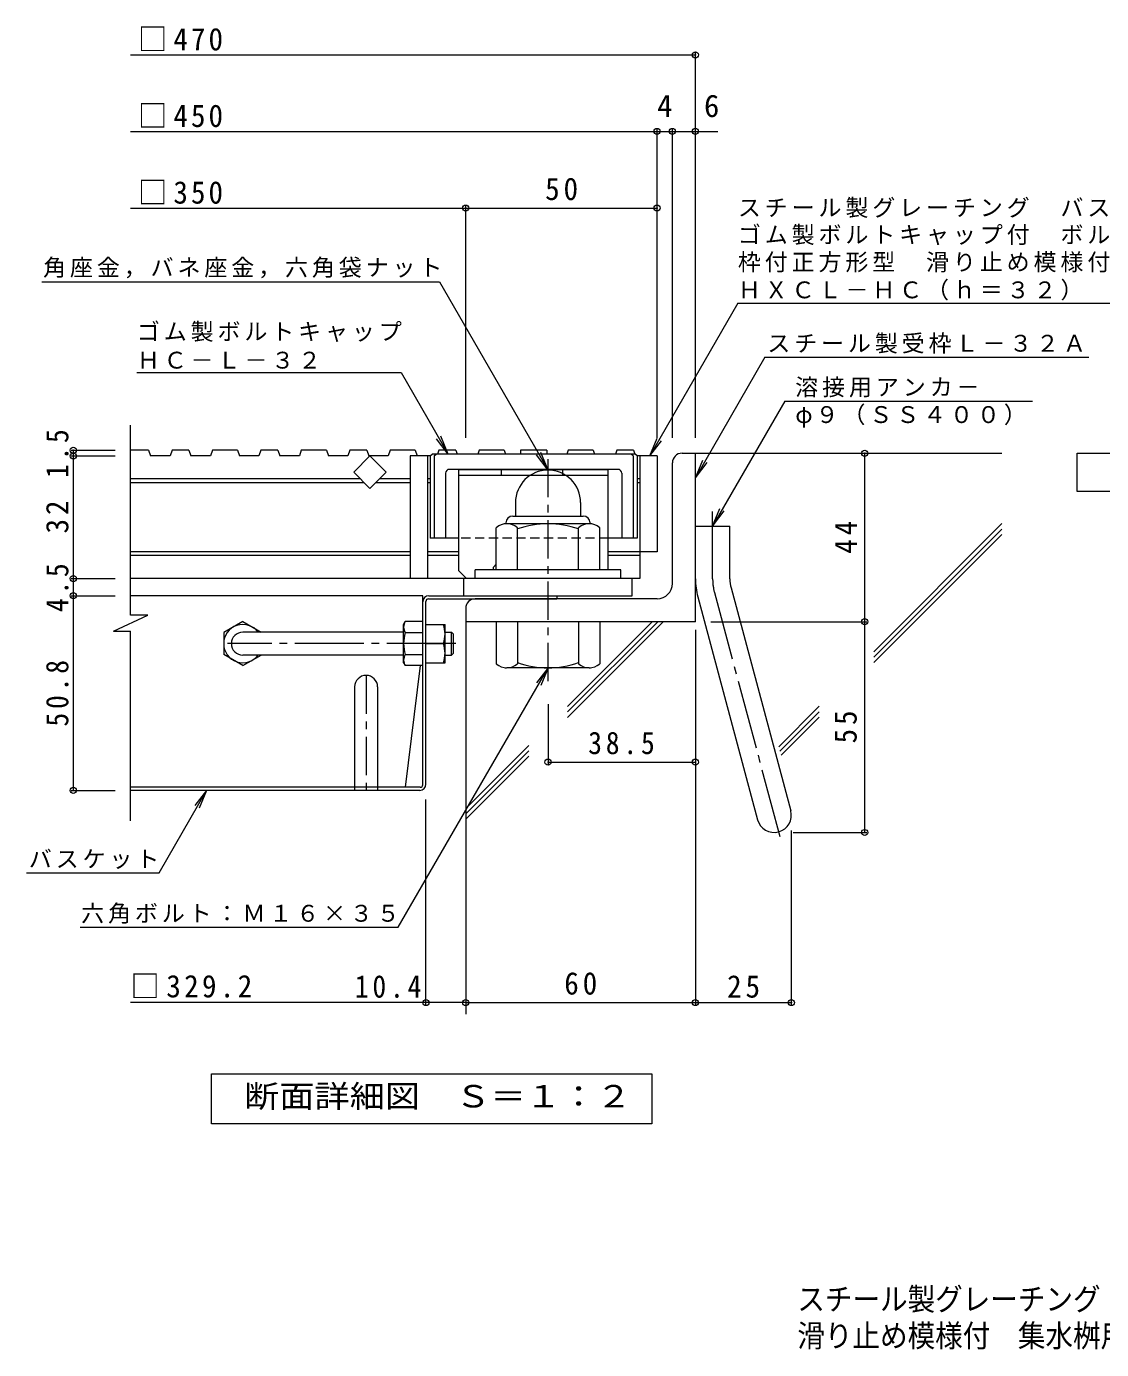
# Model space of a CAD drawing. Units: millimetres on the paper, enlarged 4 times, with parts at other scales. Extents: x -1070 to 1072, y -788 to 743.
# Drawn here: x -607 to -45, y -788 to -97 of the extents above; entities that cross this region are included whole.
import ezdxf
from ezdxf.enums import TextEntityAlignment as Align

# ---------------------------------------------------------------- set-up
doc = ezdxf.new("R2010")
doc.units = ezdxf.units.MM
doc.header["$LTSCALE"] = 4
doc.header["$PDMODE"] = 32
doc.header["$PDSIZE"] = 3.2
for name, pattern in [('CHAIN1', [8, 5, -1, 1, -1]), ('CHAIN2', [12, 9, -1, 1, -1]), ('DASHED1', [1.8, 1.2, -0.6])]:
    doc.linetypes.add(name, pattern=pattern)
for name, color, linetype, lineweight in [('D-1', 2, 'Continuous', 9), ('D-2', 3, 'Continuous', 9), ('D-4', 7, 'Continuous', 9), ('D-5', 7, 'Continuous', 9), ('D-6', 6, 'Continuous', 5), ('D-7', 6, 'Continuous', 5), ('D-8', 4, 'Continuous', 9), ('D-B', 2, 'Continuous', 9)]:
    doc.layers.add(name, color=color, linetype=linetype, lineweight=lineweight)
doc.layers.add('F-0_F-0ﾚｲﾔ', color=2, linetype='Continuous')
doc.layers.add('F-F_F-Fﾚｲﾔ', color=2, linetype='Continuous')
doc.styles.add('ＭＳ ゴシック', font='')
doc.styles.get('ＭＳ ゴシック').set_extended_font_data('MS Gothic')

msp = doc.modelspace()

# ---------------------------------------------------------------- linework, layer by layer
at = {"layer": 'D-1', "linetype": 'CHAIN1'}
msp.add_line((-334.202, -438.945), (-334.202, -321.73), dxfattribs=at)
at = {"layer": 'D-1'}
for p, q in [((-264.203, -319.934), (-257.203, -319.934)), ((-257.203, -407.934), (-257.203, -319.934)), ((-269.202, -387.933), (-269.202, -324.933)), ((-351.202, -345.733), (-351.202, -352.733)), ((-317.202, -345.713), (-317.202, -352.733)), ((-361.202, -380.734), (-361.202, -358.811)), ((-356.202, -356.333), (-356.202, -356.734)), ((-312.702, -356.734), (-355.702, -356.734)), ((-352.602, -352.733), (-315.802, -352.733)), ((-350.202, -380.734), (-350.202, -358.81)), ((-318.202, -380.734), (-318.202, -358.81)), ((-312.202, -356.333), (-312.202, -356.734)), ((-307.202, -380.734), (-307.202, -358.811)), ((-257.203, -357.934), (-239.202, -357.934)), ((-239.202, -385.564), (-239.202, -357.934)), ((-296.202, -380.734), (-372.202, -380.734)), ((-372.202, -385.333), (-372.202, -380.734)), ((-296.202, -385.333), (-296.202, -380.734)), ((-238.589, -390.223), (-207.405, -506.604)), ((-277.203, -395.933), (-372.203, -395.933)), ((-255.976, -394.881), (-224.791, -511.263)), ((-377.202, -400.934), (-377.202, -407.934)), ((-257.203, -407.934), (-377.202, -407.934)), ((-361.202, -407.934), (-361.202, -429.856)), ((-350.202, -407.934), (-350.202, -429.857)), ((-318.202, -407.934), (-318.202, -429.857)), ((-307.202, -407.934), (-307.202, -429.856)), ((-356.202, -432.334), (-356.202, -431.934)), ((-312.702, -431.934), (-355.702, -431.934)), ((-312.202, -432.334), (-312.202, -431.934))]:
    msp.add_line(p, q, dxfattribs=at)
at = {"layer": 'D-1', "linetype": 'CHAIN2'}
for p, q in [((-248.203, -385.564), (-248.203, -350.324)), ((-247.283, -392.552), (-212.36, -522.885))]:
    msp.add_line(p, q, dxfattribs=at)
at = {"layer": 'D-1', "color": 3}
for p, q in [((-409.602, -413.333), (-493.602, -413.333)), ((-409.602, -425.333), (-493.602, -425.333))]:
    msp.add_line(p, q, dxfattribs=at)
at = {"layer": 'D-1', "color": 3, "linetype": 'CHAIN2'}
msp.add_line((-382.402, -419.333), (-501.602, -419.333), dxfattribs=at)
at = {"layer": 'D-1'}
for centre, radius, start, end in [((-264.203, -324.933), 5, 90, 180), ((-334.202, -345.733), 17, 90, 180), ((-334.182, -345.713), 16.98, 0, 90.06822), ((-355.702, -365.053), 8.32, 48.6201, 131.38164), ((-352.602, -356.333), 3.6, 90, 180), ((-334.202, -404.734), 48, 70.52881, 109.47119), ((-312.702, -365.053), 8.32, 48.61835, 131.37988), ((-315.802, -356.333), 3.6, 0, 90), ((-221.202, -385.564), 36, 180, 195), ((-221.202, -385.564), 18, 180, 195.00002), ((-277.203, -387.933), 8, 270, 0), ((-372.203, -400.934), 5, 90, 180), ((-355.702, -423.614), 8.32, 228.61835, 311.37988), ((-334.202, -383.933), 48, 250.52881, 289.47119), ((-312.702, -423.614), 8.32, 228.6201, 311.38164), ((-216.098, -508.933), 9, 195.00014, 14.99991)]:
    msp.add_arc(centre, radius, start, end, dxfattribs=at)
at = {"layer": 'D-1', "linetype": 'CHAIN2'}
msp.add_arc((-221.203, -385.564), 27, 180, 194.99995, dxfattribs=at)
at = {"layer": 'D-1', "color": 3}
msp.add_arc((-493.602, -419.333), 6, 90, 270, dxfattribs=at)
at = {"layer": 'D-2'}
for p, q in [((-552.27, -404.492), (-552.27, -305.333)), ((-542.862, -318.333), (-552.27, -318.333)), ((-542.862, -318.333), (-541.839, -321.333)), ((-531.612, -321.333), (-541.839, -321.333)), ((-521.775, -318.333), (-520.753, -321.333)), ((-510.526, -321.333), (-520.753, -321.333)), ((-496.409, -318.333), (-495.386, -321.333)), ((-485.16, -321.333), (-495.386, -321.333)), ((-475.322, -318.333), (-474.3, -321.333)), ((-464.073, -321.333), (-474.3, -321.333)), ((-449.956, -318.333), (-448.933, -321.333)), ((-438.707, -321.333), (-448.933, -321.333)), ((-428.869, -318.333), (-427.847, -321.333)), ((-417.62, -321.333), (-427.847, -321.333)), ((-406.202, -321.333), (-406.202, -385.333)), ((-395.702, -321.333), (-406.202, -321.333)), ((-403.503, -318.333), (-402.48, -321.333)), ((-397.202, -321.333), (-397.202, -385.333)), ((-391.232, -318.333), (-391.913, -320.333)), ((-382.417, -318.333), (-391.232, -318.333)), ((-382.417, -318.333), (-381.735, -320.333)), ((-370.145, -318.333), (-370.827, -320.333)), ((-357.05, -318.333), (-370.145, -318.333)), ((-357.05, -318.333), (-356.369, -320.333)), ((-323.692, -318.333), (-324.374, -320.333)), ((-310.598, -318.333), (-323.692, -318.333)), ((-310.598, -318.333), (-309.916, -320.333)), ((-298.327, -318.333), (-299.008, -320.333)), ((-289.511, -318.333), (-298.327, -318.333)), ((-289.511, -318.333), (-288.829, -320.333)), ((-277.202, -321.333), (-287.702, -321.333)), ((-432.172, -333.333), (-552.27, -333.333)), ((-430.172, -335.334), (-552.27, -335.334)), ((-406.202, -335.334), (-424.232, -335.334)), ((-406.202, -333.333), (-422.231, -333.333)), ((-395.702, -333.333), (-397.202, -333.333)), ((-395.702, -335.334), (-397.202, -335.334)), ((-286.202, -333.333), (-287.702, -333.333)), ((-286.202, -335.334), (-287.702, -335.334)), ((-406.202, -371.334), (-552.27, -371.334)), ((-380.702, -371.334), (-397.202, -371.334)), ((-286.202, -371.334), (-302.702, -371.334)), ((-406.202, -373.334), (-552.27, -373.334)), ((-380.702, -373.334), (-397.202, -373.334)), ((-286.202, -373.334), (-302.702, -373.334)), ((-378.202, -394.333), (-378.202, -385.333)), ((-290.202, -394.333), (-290.202, -385.333)), ((-378.202, -394.333), (-290.202, -394.333)), ((-561.116, -412.775), (-543.277, -404.492)), ((-543.277, -404.492), (-552.27, -404.492)), ((-561.116, -412.775), (-552.27, -412.775)), ((-552.27, -511.933), (-552.27, -412.775))]:
    msp.add_line(p, q, dxfattribs=at)
for points in [[(-286.202, -321.333), (-286.202, -385.333), (-552.27, -385.333)], [(-521.775, -318.333), (-530.59, -318.333), (-531.612, -321.333)], [(-496.409, -318.333), (-509.503, -318.333), (-510.526, -321.333)], [(-475.322, -318.333), (-484.137, -318.333), (-485.16, -321.333)], [(-449.956, -318.333), (-463.051, -318.333), (-464.073, -321.333)], [(-428.869, -318.333), (-437.685, -318.333), (-438.707, -321.333)], [(-403.503, -318.333), (-416.598, -318.333), (-417.62, -321.333)], [(-277.202, -321.333), (-277.202, -371.334), (-286.202, -371.334)]]:
    msp.add_lwpolyline(points, dxfattribs=at)
msp.add_lwpolyline([(-427.202, -338.304), (-435.687, -329.819), (-427.202, -321.333), (-418.717, -329.819)], close=True, dxfattribs=at)
at = {"layer": 'D-4'}
for p, q in [((-552.27, -111.934), (-257.202, -111.934)), ((-257.202, -311.934), (-257.202, -110.733)), ((-552.27, -151.934), (-245.456, -151.934)), ((-277.202, -311.934), (-277.202, -150.734)), ((-269.202, -311.934), (-269.202, -150.734)), ((-552.27, -191.934), (-277.202, -191.934)), ((-377.202, -311.934), (-377.202, -190.733)), ((-583.356, -318.333), (-560.27, -318.333)), ((-583.356, -321.333), (-560.27, -321.333)), ((-582.156, -318.333), (-582.156, -321.333)), ((-582.156, -321.333), (-582.156, -385.334)), ((-168.783, -407.934), (-168.783, -319.934)), ((-583.356, -385.334), (-560.27, -385.334)), ((-582.156, -385.334), (-582.156, -394.333)), ((-583.356, -394.333), (-560.27, -394.333)), ((-582.156, -394.333), (-582.156, -495.933)), ((-257.202, -412.109), (-257.202, -607.933)), ((-249.202, -407.934), (-167.583, -407.934)), ((-168.783, -517.934), (-168.783, -407.934)), ((-334.202, -450.945), (-334.202, -482.405)), ((-334.202, -481.205), (-257.202, -481.205)), ((-583.356, -495.933), (-560.27, -495.933)), ((-398.002, -607.933), (-398.002, -500.733)), ((-207.098, -607.933), (-207.098, -516.934)), ((-206.098, -517.934), (-167.583, -517.934)), ((-398.002, -606.733), (-552.27, -606.733)), ((-377.202, -606.733), (-398.002, -606.733))]:
    msp.add_line(p, q, dxfattribs=at)
msp.add_lwpolyline([(-377.202, -606.733), (-257.202, -606.733), (-207.098, -606.733)], dxfattribs=at)
for p in [(-257.202, -111.934), (-277.202, -151.934), (-269.202, -151.934), (-257.202, -151.934), (-377.202, -191.934), (-277.202, -191.934), (-582.156, -318.333), (-582.156, -321.333), (-168.783, -319.934), (-582.156, -385.334), (-582.156, -394.333), (-168.783, -407.934), (-334.202, -481.205), (-257.202, -481.205), (-582.156, -495.933), (-168.783, -517.934), (-398.002, -606.733), (-377.202, -606.733), (-257.202, -606.733), (-207.098, -606.733)]:
    msp.add_point(p, dxfattribs=at)
at = {"layer": 'D-5'}
for p, q in [((-598.55, -230.456), (-390.943, -230.456)), ((-390.943, -230.456), (-334.202, -328.734)), ((-235.023, -241.598), (-281.058, -321.333)), ((-235.023, -241.598), (28.977, -241.598)), ((-220.889, -269.804), (-257.202, -332.701)), ((-220.889, -269.804), (-51.762, -269.804)), ((-548.95, -277.747), (-410.95, -277.747)), ((-210.521, -292.668), (-248.202, -357.933)), ((-210.521, -292.668), (-81.064, -292.668)), ((-386.363, -320.333), (-390.19, -311.094)), ((-281.058, -321.333), (-277.232, -312.095)), ((-281.058, -321.333), (-274.971, -313.4)), ((-334.202, -328.734), (-340.29, -320.8)), ((-334.202, -328.734), (-338.029, -319.495)), ((-257.202, -332.701), (-253.375, -323.462)), ((-257.202, -332.701), (-251.115, -324.767)), ((-248.202, -357.933), (-244.375, -348.695)), ((-248.202, -357.933), (-242.115, -350)), ((-334.202, -431.933), (-340.29, -439.867)), ((-537.38, -538.941), (-512.55, -495.933)), ((-512.55, -495.933), (-518.638, -503.867)), ((-512.55, -495.933), (-516.377, -505.172)), ((-606.627, -538.941), (-537.38, -538.941)), ((-578.651, -567.406), (-412.417, -567.406))]:
    msp.add_line(p, q, dxfattribs=at)
for points in [[(-410.95, -277.747), (-386.363, -320.333), (-392.45, -312.4)], [(-412.417, -567.406), (-334.202, -431.933), (-338.029, -441.172)]]:
    msp.add_lwpolyline(points, dxfattribs=at)
at = {"layer": 'D-5', "color": 2}
for points in [[(-57.775, -339.934), (-57.775, -319.934), (32.224, -319.934), (32.224, -339.934)], [(-510, -670), (-510, -644), (-279.999, -644), (-279.999, -670)]]:
    msp.add_lwpolyline(points, close=True, dxfattribs=at)
at = {"layer": 'D-6'}
for p, q in [((-257.202, -319.934), (-97.202, -319.934)), ((-164.052, -423.538), (-97.202, -356.688)), ((-164.052, -426.365), (-97.202, -359.515)), ((-164.052, -429.195), (-97.202, -362.345)), ((-377.202, -407.934), (-377.202, -612.733)), ((-323.993, -457.85), (-274.075, -407.934)), ((-323.993, -452.194), (-279.732, -407.934)), ((-323.993, -455.021), (-276.905, -407.934)), ((-213.684, -473.169), (-192.552, -452.037)), ((-213.086, -475.399), (-192.552, -454.865)), ((-212.488, -477.63), (-192.552, -457.694)), ((-377.202, -505.403), (-344.279, -472.48)), ((-377.202, -508.231), (-344.279, -475.307)), ((-377.202, -511.059), (-344.279, -478.136))]:
    msp.add_line(p, q, dxfattribs=at)
at = {"layer": 'D-7'}
for p, q in [((-395.702, -321.333), (-394.702, -320.333)), ((-395.702, -321.333), (-395.702, -364.333)), ((-288.702, -320.333), (-394.702, -320.333)), ((-393.702, -321.333), (-392.702, -320.333)), ((-393.702, -321.333), (-393.702, -364.333)), ((-334.795, -318.333), (-334.795, -320.333)), ((-289.702, -321.333), (-290.702, -320.333)), ((-289.702, -321.333), (-289.702, -364.333)), ((-287.702, -321.333), (-288.702, -320.333)), ((-287.702, -321.333), (-287.702, -364.333)), ((-387.702, -330.334), (-387.702, -364.333)), ((-297.702, -328.333), (-385.702, -328.333)), ((-295.702, -330.334), (-295.702, -364.333)), ((-380.702, -364.333), (-395.702, -364.333)), ((-287.702, -364.333), (-302.702, -364.333))]:
    msp.add_line(p, q, dxfattribs=at)
at = {"layer": 'D-7', "linetype": 'DASHED1'}
msp.add_line((-302.702, -364.333), (-380.702, -364.333), dxfattribs=at)
at = {"layer": 'D-7', "color": 2, "lineweight": 9}
for p, q in [((-399.602, -394.333), (-552.27, -394.333)), ((-399.602, -493), (-399.602, -394.333)), ((-398.002, -492.733), (-398.002, -397.267)), ((-396.669, -395.933), (-329.595, -395.933)), ((-396.402, -394.333), (-329.595, -394.333)), ((-329.595, -394.333), (-329.595, -395.933)), ((-400.911, -430.833), (-408.827, -494.333)), ((-408.827, -494.333), (-552.27, -494.333)), ((-401.202, -495.933), (-552.27, -495.933)), ((-400.936, -494.333), (-408.827, -494.333))]:
    msp.add_line(p, q, dxfattribs=at)
at = {"layer": 'D-7'}
msp.add_lwpolyline([(-334.795, -318.333), (-348.609, -318.333), (-348.609, -320.333)], dxfattribs=at)
for centre, start, end in [((-385.702, -330.334), 90, 180), ((-297.702, -330.334), 0, 90)]:
    msp.add_arc(centre, 2, start, end, dxfattribs=at)
at = {"layer": 'D-7', "color": 2, "lineweight": 9}
for centre, radius, start, end in [((-396.402, -397.533), 3.2, 90, 180), ((-396.669, -397.267), 1.333, 90, 180), ((-401.202, -492.733), 3.2, 270, 0), ((-400.936, -493), 1.333, 270, 0)]:
    msp.add_arc(centre, radius, start, end, dxfattribs=at)
at = {"layer": 'D-8'}
for p, q in [((-380.702, -331.333), (-302.702, -331.333)), ((-358.476, -331.333), (-358.476, -328.333)), ((-326.476, -331.333), (-326.476, -328.333)), ((-302.702, -380.733), (-302.702, -328.333)), ((-380.702, -381.333), (-376.702, -385.333))]:
    msp.add_line(p, q, dxfattribs=at)
at = {"layer": 'D-8', "color": 2}
for p, q in [((-398.002, -409.334), (-388.002, -409.334)), ((-388.002, -429.334), (-388.002, -409.334)), ((-398.002, -419.333), (-388.868, -419.333)), ((-398.002, -429.334), (-388.002, -429.334)), ((-435.202, -441.933), (-435.202, -495.933)), ((-423.202, -441.933), (-423.202, -495.933))]:
    msp.add_line(p, q, dxfattribs=at)
at = {"layer": 'D-8', "color": 3}
for p, q in [((-388.002, -413.333), (-384.602, -413.333)), ((-384.602, -413.333), (-383.602, -414.333)), ((-384.602, -425.333), (-384.602, -413.333)), ((-383.602, -424.333), (-383.602, -414.333)), ((-388.002, -425.333), (-384.602, -425.333)), ((-384.602, -425.333), (-383.602, -424.333))]:
    msp.add_line(p, q, dxfattribs=at)
at = {"layer": 'D-8', "color": 2, "linetype": 'CHAIN1'}
for p, q in [((-382.629, -419.333), (-388.753, -419.333)), ((-429.202, -435.933), (-429.202, -495.933))]:
    msp.add_line(p, q, dxfattribs=at)
at = {"layer": 'D-8'}
for points in [[(-380.702, -381.333), (-380.702, -328.333), (-302.702, -328.333)], [(-362.702, -380.733), (-362.702, -379.333), (-361.202, -377.833)]]:
    msp.add_lwpolyline(points, dxfattribs=at)
at = {"layer": 'D-8', "color": 2}
for centre, radius, start, end in [((-402.869, -414.333), 14.866, 340.34633, 19.65366), ((-402.869, -424.334), 14.866, 340.34633, 19.65366), ((-429.202, -441.933), 6, 0, 180)]:
    msp.add_arc(centre, radius, start, end, dxfattribs=at)
at = {"layer": 'D-B'}
for p, q in [((-493.602, -407.833), (-503.602, -413.607)), ((-503.602, -413.607), (-503.602, -425.06)), ((-493.602, -407.833), (-484.076, -413.333)), ((-409.602, -409.334), (-408.736, -407.833)), ((-409.602, -429.333), (-409.602, -409.334)), ((-399.602, -407.833), (-408.736, -407.833)), ((-408.736, -413.607), (-399.602, -413.607)), ((-493.602, -430.833), (-503.602, -425.06)), ((-493.602, -430.833), (-484.076, -425.333)), ((-408.736, -425.06), (-399.602, -425.06)), ((-409.602, -429.333), (-408.736, -430.833)), ((-399.602, -430.833), (-408.736, -430.833))]:
    msp.add_line(p, q, dxfattribs=at)
for centre, radius, start, end in [((-493.602, -419.333), 10, 36.87019, 323.12981), ((-404.133, -410.653), 5.47, 180.2103, 212.68507), ((-403.038, -411.123), 6.579, 149.99998, 176.07924), ((-390.237, -419.333), 19.365, 162.79973, 197.20026), ((-404.133, -428.014), 5.47, 147.31491, 179.78969), ((-403.038, -427.544), 6.579, 183.92075, 210)]:
    msp.add_arc(centre, radius, start, end, dxfattribs=at)

# ---------------------------------------------------------------- texts
at = {"layer": 'D-4', "color": 2, "style": 'ＭＳ ゴシック'}
for s, p in [('4', (-277.202, -147.933)), ('6', (-252.703, -147.933))]:
    msp.add_text(s, height=11.73, dxfattribs=at).set_placement(p, align=Align.BOTTOM_LEFT)
at = {"layer": 'D-4', "color": 2, "char_height": 11.73, "attachment_point": 7, "style": 'ＭＳ ゴシック'}
for s, insert in [('\\T1.21;\\W0.95;□470', (-548.27, -109.912)), ('\\T1.21;\\W0.95;□450', (-548.27, -149.914)), ('\\T1.21;\\W0.95;□350', (-548.27, -189.933)), ('\\T1.27;\\W0.95;50', (-335.702, -187.933)), ('\\T1.28;\\W0.9;38.5', (-313.202, -477.205)), ('\\T1.23;\\W0.95;□329.2', (-552.27, -604.333)), ('\\T1.28;\\W0.9;10.4', (-435.102, -604.333)), ('\\T1.27;\\W0.95;60', (-325.702, -602.733)), ('\\T1.27;\\W0.95;25', (-240.65, -604.333))]:
    msp.add_mtext(s, dxfattribs=dict(at, insert=insert))
at = {"layer": 'D-4', "color": 2, "char_height": 11.73, "attachment_point": 7, "rotation": 90, "style": 'ＭＳ ゴシック'}
for s, insert in [('\\T1.27;\\W0.9;1.5', (-584.556, -332.833)), ('\\T1.27;\\W0.95;32', (-584.556, -361.833)), ('\\T1.27;\\W0.95;44', (-172.783, -372.434)), ('\\T1.27;\\W0.9;4.5', (-584.556, -402.834)), ('\\T1.28;\\W0.9;50.8', (-584.556, -462.633)), ('\\T1.27;\\W0.95;55', (-172.783, -471.434))]:
    msp.add_mtext(s, dxfattribs=dict(at, insert=insert))
at = {"layer": 'D-5', "color": 2, "style": 'ＭＳ ゴシック', "width": 1.15}
msp.add_text('断面詳細図\u3000Ｓ＝１：２', height=11.73, dxfattribs=at).set_placement((-493, -665), align=Align.BOTTOM_LEFT)
at = {"layer": 'D-5', "char_height": 8.798, "attachment_point": 7, "style": 'ＭＳ ゴシック'}
for s, insert in [('\\T1.17;スチール製グレーチング\u3000バスケット付', (-235.023, -197.073)), ('\\T1.17;ゴム製ボルトキャップ付\u3000ボルト固定式', (-235.023, -211.304)), ('\\T1.17;角座金，バネ座金，六角袋ナット', (-597.937, -228.592)), ('\\T1.17;枠付正方形型\u3000滑り止め模様付\u3000集水桝用', (-235.023, -225.535)), ('\\T1.17;ＨＸＣＬ－ＨＣ（ｈ＝３２）', (-235.023, -240.19)), ('\\T1.17;ゴム製ボルトキャップ', (-548.95, -261.884)), ('\\T1.17;スチール製受枠Ｌ－３２Ａ', (-219.642, -267.901)), ('\\T1.17;ＨＣ－Ｌ－３２', (-548.95, -275.884)), ('\\T1.17;溶接用アンカ－', (-205.064, -290.805)), ('\\T1.17;φ９（ＳＳ４００）', (-205.064, -306.532)), ('\\T1.17;バスケット', (-605.38, -537.037)), ('\\T1.17;六角ボルト：Ｍ１６×３５', (-578.045, -565.542))]:
    msp.add_mtext(s, dxfattribs=dict(at, insert=insert))
at = {"layer": 'F-0_F-0ﾚｲﾔ', "style": 'ＭＳ ゴシック', "width": 0.9}
msp.add_text('滑り止め模様付\u3000集水桝用\u3000ＨＸＣＬ－ＨＣ\u3000３３３２Ａ－ａ－Ｋ＋ＤＫ－３５０－Ｚ', height=11.73, dxfattribs=at).set_placement((-203.979, -790.039), align=Align.BOTTOM_LEFT)
at = {"layer": 'F-F_F-Fﾚｲﾔ', "style": 'ＭＳ ゴシック', "width": 0.9}
msp.add_text('スチール製グレーチング\u3000バスケット付\u3000ゴム製ボルトキャップ付\u3000ボルト固定式\u3000枠付正方形型', height=11.73, dxfattribs=at).set_placement((-203.979, -770.922), align=Align.BOTTOM_LEFT)

doc.saveas('drawing.dxf')
